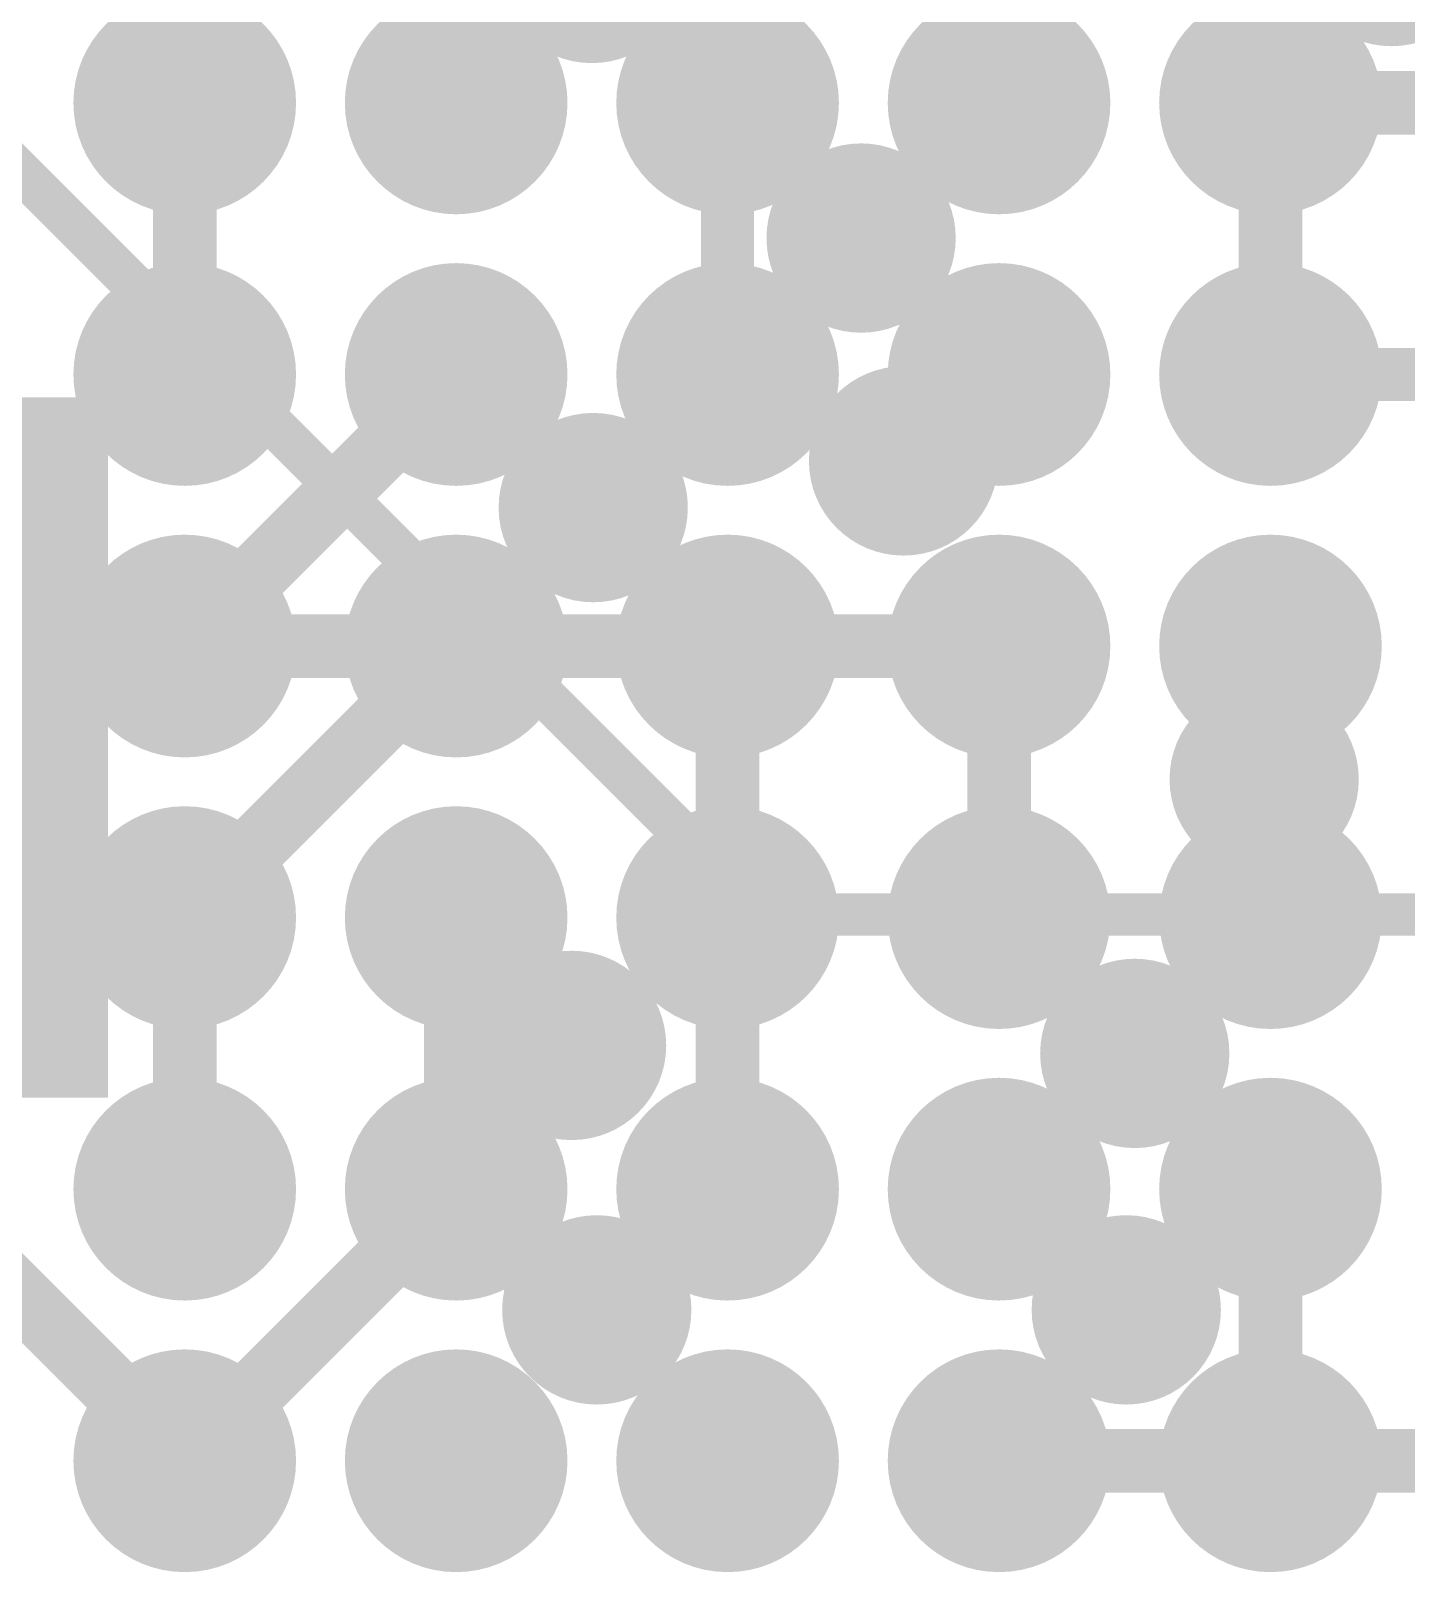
# Model space of a CAD drawing. Header units: millimetres. Extents: x -0.39 to 4.37, y -0.38 to 3.54.
# Drawn here: x 1.6837 to 1.8134, y 1.4403 to 1.5855 of the extents above; entities that cross this region are included whole.
import ezdxf

# ---------------------------------------------------------------- set-up
doc = ezdxf.new("R2010")
doc.units = ezdxf.units.MM
doc.header["$MEASUREMENT"] = 0
for name, color, linetype in [('BottomLayer', 5, 'Continuous'), ('BottomSolder', 6, 'Continuous'), ('TopLayer', 1, 'Continuous'), ('TopPaste', 8, 'Continuous'), ('TopSolder', 216, 'Continuous'), ('ViaHoleLayer', 16, 'Continuous')]:
    doc.layers.add(name, color=color, linetype=linetype)

# ---------------------------------------------------------------- blocks, each defined once
blk = doc.blocks.new('RK3399_364')
at = {"layer": 'TopLayer'}
h = blk.add_hatch(color=1, dxfattribs=at)
edge = h.paths.add_edge_path()
edge.add_arc((0.0255902, 0.1791345), 0.006496, 0, 360)
h = blk.add_hatch(color=1, dxfattribs=at)
edge = h.paths.add_edge_path()
edge.add_arc((0.0511802, 0.1791345), 0.006496, 0, 360)
h = blk.add_hatch(color=1, dxfattribs=at)
edge = h.paths.add_edge_path()
edge.add_arc((0.0767722, 0.1791345), 0.006496, 0, 360)
h = blk.add_hatch(color=1, dxfattribs=at)
edge = h.paths.add_edge_path()
edge.add_arc((0.1023622, 0.1791345), 0.006496, 0, 360)
h = blk.add_hatch(color=1, dxfattribs=at)
edge = h.paths.add_edge_path()
edge.add_arc((0.1279522, 0.1791345), 0.006496, 0, 360)
h = blk.add_hatch(color=1, dxfattribs=at)
edge = h.paths.add_edge_path()
edge.add_arc((0.0255902, 0.1535425), 0.006496, 0, 360)
h = blk.add_hatch(color=1, dxfattribs=at)
edge = h.paths.add_edge_path()
edge.add_arc((0.0511802, 0.1535425), 0.006496, 0, 360)
h = blk.add_hatch(color=1, dxfattribs=at)
edge = h.paths.add_edge_path()
edge.add_arc((0.0767722, 0.1535425), 0.006496, 0, 360)
h = blk.add_hatch(color=1, dxfattribs=at)
edge = h.paths.add_edge_path()
edge.add_arc((0.1023622, 0.1535425), 0.006496, 0, 360)
h = blk.add_hatch(color=1, dxfattribs=at)
edge = h.paths.add_edge_path()
edge.add_arc((0.1279522, 0.1535425), 0.006496, 0, 360)
h = blk.add_hatch(color=1, dxfattribs=at)
edge = h.paths.add_edge_path()
edge.add_arc((0.0255902, 0.1279525), 0.006496, 0, 360)
h = blk.add_hatch(color=1, dxfattribs=at)
edge = h.paths.add_edge_path()
edge.add_arc((0.0511802, 0.1279525), 0.006496, 0, 360)
h = blk.add_hatch(color=1, dxfattribs=at)
edge = h.paths.add_edge_path()
edge.add_arc((0.0767722, 0.1279525), 0.006496, 0, 360)
h = blk.add_hatch(color=1, dxfattribs=at)
edge = h.paths.add_edge_path()
edge.add_arc((0.1023622, 0.1279525), 0.006496, 0, 360)
h = blk.add_hatch(color=1, dxfattribs=at)
edge = h.paths.add_edge_path()
edge.add_arc((0.1279522, 0.1279525), 0.006496, 0, 360)
h = blk.add_hatch(color=1, dxfattribs=at)
edge = h.paths.add_edge_path()
edge.add_arc((0.0255902, 0.1023625), 0.006496, 0, 360)
h = blk.add_hatch(color=1, dxfattribs=at)
edge = h.paths.add_edge_path()
edge.add_arc((0.0511802, 0.1023625), 0.006496, 0, 360)
h = blk.add_hatch(color=1, dxfattribs=at)
edge = h.paths.add_edge_path()
edge.add_arc((0.0767722, 0.1023625), 0.006496, 0, 360)
h = blk.add_hatch(color=1, dxfattribs=at)
edge = h.paths.add_edge_path()
edge.add_arc((0.1023622, 0.1023625), 0.006496, 0, 360)
h = blk.add_hatch(color=1, dxfattribs=at)
edge = h.paths.add_edge_path()
edge.add_arc((0.1279522, 0.1023625), 0.006496, 0, 360)
h = blk.add_hatch(color=1, dxfattribs=at)
edge = h.paths.add_edge_path()
edge.add_arc((0.0255902, 0.0767725), 0.006496, 0, 360)
h = blk.add_hatch(color=1, dxfattribs=at)
edge = h.paths.add_edge_path()
edge.add_arc((0.0511802, 0.0767725), 0.006496, 0, 360)
h = blk.add_hatch(color=1, dxfattribs=at)
edge = h.paths.add_edge_path()
edge.add_arc((0.0767722, 0.0767725), 0.006496, 0, 360)
h = blk.add_hatch(color=1, dxfattribs=at)
edge = h.paths.add_edge_path()
edge.add_arc((0.1023622, 0.0767725), 0.006496, 0, 360)
h = blk.add_hatch(color=1, dxfattribs=at)
edge = h.paths.add_edge_path()
edge.add_arc((0.1279522, 0.0767725), 0.006496, 0, 360)
h = blk.add_hatch(color=1, dxfattribs=at)
edge = h.paths.add_edge_path()
edge.add_arc((0.0255902, 0.0511805), 0.006496, 0, 360)
h = blk.add_hatch(color=1, dxfattribs=at)
edge = h.paths.add_edge_path()
edge.add_arc((0.0511802, 0.0511805), 0.006496, 0, 360)
h = blk.add_hatch(color=1, dxfattribs=at)
edge = h.paths.add_edge_path()
edge.add_arc((0.0767722, 0.0511805), 0.006496, 0, 360)
h = blk.add_hatch(color=1, dxfattribs=at)
edge = h.paths.add_edge_path()
edge.add_arc((0.1023622, 0.0511805), 0.006496, 0, 360)
h = blk.add_hatch(color=1, dxfattribs=at)
edge = h.paths.add_edge_path()
edge.add_arc((0.1279522, 0.0511805), 0.006496, 0, 360)
at = {"layer": 'TopPaste'}
h = blk.add_hatch(color=8, dxfattribs=at)
edge = h.paths.add_edge_path()
edge.add_arc((0.0255902, 0.1791345), 0.006496, 0, 360)
h = blk.add_hatch(color=8, dxfattribs=at)
edge = h.paths.add_edge_path()
edge.add_arc((0.0511802, 0.1791345), 0.006496, 0, 360)
h = blk.add_hatch(color=8, dxfattribs=at)
edge = h.paths.add_edge_path()
edge.add_arc((0.0767722, 0.1791345), 0.006496, 0, 360)
h = blk.add_hatch(color=8, dxfattribs=at)
edge = h.paths.add_edge_path()
edge.add_arc((0.1023622, 0.1791345), 0.006496, 0, 360)
h = blk.add_hatch(color=8, dxfattribs=at)
edge = h.paths.add_edge_path()
edge.add_arc((0.1279522, 0.1791345), 0.006496, 0, 360)
h = blk.add_hatch(color=8, dxfattribs=at)
edge = h.paths.add_edge_path()
edge.add_arc((0.0255902, 0.1535425), 0.006496, 0, 360)
h = blk.add_hatch(color=8, dxfattribs=at)
edge = h.paths.add_edge_path()
edge.add_arc((0.0511802, 0.1535425), 0.006496, 0, 360)
h = blk.add_hatch(color=8, dxfattribs=at)
edge = h.paths.add_edge_path()
edge.add_arc((0.0767722, 0.1535425), 0.006496, 0, 360)
h = blk.add_hatch(color=8, dxfattribs=at)
edge = h.paths.add_edge_path()
edge.add_arc((0.1023622, 0.1535425), 0.006496, 0, 360)
h = blk.add_hatch(color=8, dxfattribs=at)
edge = h.paths.add_edge_path()
edge.add_arc((0.1279522, 0.1535425), 0.006496, 0, 360)
h = blk.add_hatch(color=8, dxfattribs=at)
edge = h.paths.add_edge_path()
edge.add_arc((0.0255902, 0.1279525), 0.006496, 0, 360)
h = blk.add_hatch(color=8, dxfattribs=at)
edge = h.paths.add_edge_path()
edge.add_arc((0.0511802, 0.1279525), 0.006496, 0, 360)
h = blk.add_hatch(color=8, dxfattribs=at)
edge = h.paths.add_edge_path()
edge.add_arc((0.0767722, 0.1279525), 0.006496, 0, 360)
h = blk.add_hatch(color=8, dxfattribs=at)
edge = h.paths.add_edge_path()
edge.add_arc((0.1023622, 0.1279525), 0.006496, 0, 360)
h = blk.add_hatch(color=8, dxfattribs=at)
edge = h.paths.add_edge_path()
edge.add_arc((0.1279522, 0.1279525), 0.006496, 0, 360)
h = blk.add_hatch(color=8, dxfattribs=at)
edge = h.paths.add_edge_path()
edge.add_arc((0.0255902, 0.1023625), 0.006496, 0, 360)
h = blk.add_hatch(color=8, dxfattribs=at)
edge = h.paths.add_edge_path()
edge.add_arc((0.0511802, 0.1023625), 0.006496, 0, 360)
h = blk.add_hatch(color=8, dxfattribs=at)
edge = h.paths.add_edge_path()
edge.add_arc((0.0767722, 0.1023625), 0.006496, 0, 360)
h = blk.add_hatch(color=8, dxfattribs=at)
edge = h.paths.add_edge_path()
edge.add_arc((0.1023622, 0.1023625), 0.006496, 0, 360)
h = blk.add_hatch(color=8, dxfattribs=at)
edge = h.paths.add_edge_path()
edge.add_arc((0.1279522, 0.1023625), 0.006496, 0, 360)
h = blk.add_hatch(color=8, dxfattribs=at)
edge = h.paths.add_edge_path()
edge.add_arc((0.0255902, 0.0767725), 0.006496, 0, 360)
h = blk.add_hatch(color=8, dxfattribs=at)
edge = h.paths.add_edge_path()
edge.add_arc((0.0511802, 0.0767725), 0.006496, 0, 360)
h = blk.add_hatch(color=8, dxfattribs=at)
edge = h.paths.add_edge_path()
edge.add_arc((0.0767722, 0.0767725), 0.006496, 0, 360)
h = blk.add_hatch(color=8, dxfattribs=at)
edge = h.paths.add_edge_path()
edge.add_arc((0.1023622, 0.0767725), 0.006496, 0, 360)
h = blk.add_hatch(color=8, dxfattribs=at)
edge = h.paths.add_edge_path()
edge.add_arc((0.1279522, 0.0767725), 0.006496, 0, 360)
h = blk.add_hatch(color=8, dxfattribs=at)
edge = h.paths.add_edge_path()
edge.add_arc((0.0255902, 0.0511805), 0.006496, 0, 360)
h = blk.add_hatch(color=8, dxfattribs=at)
edge = h.paths.add_edge_path()
edge.add_arc((0.0511802, 0.0511805), 0.006496, 0, 360)
h = blk.add_hatch(color=8, dxfattribs=at)
edge = h.paths.add_edge_path()
edge.add_arc((0.0767722, 0.0511805), 0.006496, 0, 360)
h = blk.add_hatch(color=8, dxfattribs=at)
edge = h.paths.add_edge_path()
edge.add_arc((0.1023622, 0.0511805), 0.006496, 0, 360)
h = blk.add_hatch(color=8, dxfattribs=at)
edge = h.paths.add_edge_path()
edge.add_arc((0.1279522, 0.0511805), 0.006496, 0, 360)
at = {"layer": 'TopSolder'}
h = blk.add_hatch(color=216, dxfattribs=at)
edge = h.paths.add_edge_path()
edge.add_arc((0.0255902, 0.1791345), 0.010496, 0, 360)
h = blk.add_hatch(color=216, dxfattribs=at)
edge = h.paths.add_edge_path()
edge.add_arc((0.0511802, 0.1791345), 0.010496, 0, 360)
h = blk.add_hatch(color=216, dxfattribs=at)
edge = h.paths.add_edge_path()
edge.add_arc((0.0767722, 0.1791345), 0.010496, 0, 360)
h = blk.add_hatch(color=216, dxfattribs=at)
edge = h.paths.add_edge_path()
edge.add_arc((0.1023622, 0.1791345), 0.010496, 0, 360)
h = blk.add_hatch(color=216, dxfattribs=at)
edge = h.paths.add_edge_path()
edge.add_arc((0.1279522, 0.1791345), 0.010496, 0, 360)
h = blk.add_hatch(color=216, dxfattribs=at)
edge = h.paths.add_edge_path()
edge.add_arc((0.0255902, 0.1535425), 0.010496, 0, 360)
h = blk.add_hatch(color=216, dxfattribs=at)
edge = h.paths.add_edge_path()
edge.add_arc((0.0511802, 0.1535425), 0.010496, 0, 360)
h = blk.add_hatch(color=216, dxfattribs=at)
edge = h.paths.add_edge_path()
edge.add_arc((0.0767722, 0.1535425), 0.010496, 0, 360)
h = blk.add_hatch(color=216, dxfattribs=at)
edge = h.paths.add_edge_path()
edge.add_arc((0.1023622, 0.1535425), 0.010496, 0, 360)
h = blk.add_hatch(color=216, dxfattribs=at)
edge = h.paths.add_edge_path()
edge.add_arc((0.1279522, 0.1535425), 0.010496, 0, 360)
h = blk.add_hatch(color=216, dxfattribs=at)
edge = h.paths.add_edge_path()
edge.add_arc((0.0255902, 0.1279525), 0.010496, 0, 360)
h = blk.add_hatch(color=216, dxfattribs=at)
edge = h.paths.add_edge_path()
edge.add_arc((0.0511802, 0.1279525), 0.010496, 0, 360)
h = blk.add_hatch(color=216, dxfattribs=at)
edge = h.paths.add_edge_path()
edge.add_arc((0.0767722, 0.1279525), 0.010496, 0, 360)
h = blk.add_hatch(color=216, dxfattribs=at)
edge = h.paths.add_edge_path()
edge.add_arc((0.1023622, 0.1279525), 0.010496, 0, 360)
h = blk.add_hatch(color=216, dxfattribs=at)
edge = h.paths.add_edge_path()
edge.add_arc((0.1279522, 0.1279525), 0.010496, 0, 360)
h = blk.add_hatch(color=216, dxfattribs=at)
edge = h.paths.add_edge_path()
edge.add_arc((0.0255902, 0.1023625), 0.010496, 0, 360)
h = blk.add_hatch(color=216, dxfattribs=at)
edge = h.paths.add_edge_path()
edge.add_arc((0.0511802, 0.1023625), 0.010496, 0, 360)
h = blk.add_hatch(color=216, dxfattribs=at)
edge = h.paths.add_edge_path()
edge.add_arc((0.0767722, 0.1023625), 0.010496, 0, 360)
h = blk.add_hatch(color=216, dxfattribs=at)
edge = h.paths.add_edge_path()
edge.add_arc((0.1023622, 0.1023625), 0.010496, 0, 360)
h = blk.add_hatch(color=216, dxfattribs=at)
edge = h.paths.add_edge_path()
edge.add_arc((0.1279522, 0.1023625), 0.010496, 0, 360)
h = blk.add_hatch(color=216, dxfattribs=at)
edge = h.paths.add_edge_path()
edge.add_arc((0.0255902, 0.0767725), 0.010496, 0, 360)
h = blk.add_hatch(color=216, dxfattribs=at)
edge = h.paths.add_edge_path()
edge.add_arc((0.0511802, 0.0767725), 0.010496, 0, 360)
h = blk.add_hatch(color=216, dxfattribs=at)
edge = h.paths.add_edge_path()
edge.add_arc((0.0767722, 0.0767725), 0.010496, 0, 360)
h = blk.add_hatch(color=216, dxfattribs=at)
edge = h.paths.add_edge_path()
edge.add_arc((0.1023622, 0.0767725), 0.010496, 0, 360)
h = blk.add_hatch(color=216, dxfattribs=at)
edge = h.paths.add_edge_path()
edge.add_arc((0.1279522, 0.0767725), 0.010496, 0, 360)
h = blk.add_hatch(color=216, dxfattribs=at)
edge = h.paths.add_edge_path()
edge.add_arc((0.0255902, 0.0511805), 0.010496, 0, 360)
h = blk.add_hatch(color=216, dxfattribs=at)
edge = h.paths.add_edge_path()
edge.add_arc((0.0511802, 0.0511805), 0.010496, 0, 360)
h = blk.add_hatch(color=216, dxfattribs=at)
edge = h.paths.add_edge_path()
edge.add_arc((0.0767722, 0.0511805), 0.010496, 0, 360)
h = blk.add_hatch(color=216, dxfattribs=at)
edge = h.paths.add_edge_path()
edge.add_arc((0.1023622, 0.0511805), 0.010496, 0, 360)
h = blk.add_hatch(color=216, dxfattribs=at)
edge = h.paths.add_edge_path()
edge.add_arc((0.1279522, 0.0511805), 0.010496, 0, 360)

msp = doc.modelspace()

# ---------------------------------------------------------------- hatches: boundary and pattern name
at = {"layer": 'BottomLayer'}
h = msp.add_hatch(color=5, dxfattribs=at)
edge = h.paths.add_edge_path()
edge.add_arc((1.762, 1.566), 0.0049212, 0, 360)
msp.add_hatch(color=5, dxfattribs=at).paths.add_polyline_path([(1.651, 1.485), (1.691, 1.485), (1.691, 1.551), (1.651, 1.551)])
h = msp.add_hatch(color=5, dxfattribs=at)
edge = h.paths.add_edge_path()
edge.add_arc((1.766, 1.545), 0.0049212, 0, 360)
h = msp.add_hatch(color=5, dxfattribs=at)
edge = h.paths.add_edge_path()
edge.add_arc((1.7367438, 1.5406008), 0.0049212, 0, 360)
h = msp.add_hatch(color=5, dxfattribs=at)
edge = h.paths.add_edge_path()
edge.add_arc((1.8, 1.515), 0.0049212, 0, 360)
h = msp.add_hatch(color=5, dxfattribs=at)
edge = h.paths.add_edge_path()
edge.add_arc((1.7347045, 1.4899213), 0.0049212, 0, 360)
h = msp.add_hatch(color=5, dxfattribs=at)
edge = h.paths.add_edge_path()
edge.add_arc((1.7878005, 1.4891682), 0.0049212, 0, 360)
h = msp.add_hatch(color=5, dxfattribs=at)
edge = h.paths.add_edge_path()
edge.add_arc((1.7370787, 1.465), 0.0049212, 0, 360)
h = msp.add_hatch(color=5, dxfattribs=at)
edge = h.paths.add_edge_path()
edge.add_arc((1.787, 1.465), 0.0049212, 0, 360)
at = {"layer": 'BottomSolder'}
h = msp.add_hatch(color=6, dxfattribs=at)
edge = h.paths.add_edge_path()
edge.add_arc((1.812, 1.593), 0.0089212, 0, 360)
h = msp.add_hatch(color=6, dxfattribs=at)
edge = h.paths.add_edge_path()
edge.add_arc((1.7366165, 1.5914049), 0.0089212, 0, 360)
h = msp.add_hatch(color=6, dxfattribs=at)
edge = h.paths.add_edge_path()
edge.add_arc((1.762, 1.566), 0.0089212, 0, 360)
h = msp.add_hatch(color=6, dxfattribs=at)
edge = h.paths.add_edge_path()
edge.add_arc((1.766, 1.545), 0.0089212, 0, 360)
h = msp.add_hatch(color=6, dxfattribs=at)
edge = h.paths.add_edge_path()
edge.add_arc((1.7367438, 1.5406008), 0.0089212, 0, 360)
h = msp.add_hatch(color=6, dxfattribs=at)
edge = h.paths.add_edge_path()
edge.add_arc((1.8, 1.515), 0.0089212, 0, 360)
h = msp.add_hatch(color=6, dxfattribs=at)
edge = h.paths.add_edge_path()
edge.add_arc((1.7347045, 1.4899213), 0.0089212, 0, 360)
h = msp.add_hatch(color=6, dxfattribs=at)
edge = h.paths.add_edge_path()
edge.add_arc((1.7878005, 1.4891682), 0.0089212, 0, 360)
h = msp.add_hatch(color=6, dxfattribs=at)
edge = h.paths.add_edge_path()
edge.add_arc((1.7370787, 1.465), 0.0089212, 0, 360)
h = msp.add_hatch(color=6, dxfattribs=at)
edge = h.paths.add_edge_path()
edge.add_arc((1.787, 1.465), 0.0089212, 0, 360)
at = {"layer": 'TopLayer'}
h = msp.add_hatch(color=1, dxfattribs=at)
edge = h.paths.add_edge_path()
edge.add_arc((1.762, 1.566), 0.0049212, 0, 360)
h = msp.add_hatch(color=1, dxfattribs=at)
edge = h.paths.add_edge_path()
edge.add_arc((1.766, 1.545), 0.0049212, 0, 360)
h = msp.add_hatch(color=1, dxfattribs=at)
edge = h.paths.add_edge_path()
edge.add_arc((1.7367438, 1.5406008), 0.0049212, 0, 360)
h = msp.add_hatch(color=1, dxfattribs=at)
edge = h.paths.add_edge_path()
edge.add_arc((1.8, 1.515), 0.0049212, 0, 360)
h = msp.add_hatch(color=1, dxfattribs=at)
edge = h.paths.add_edge_path()
edge.add_arc((1.7347045, 1.4899213), 0.0049212, 0, 360)
h = msp.add_hatch(color=1, dxfattribs=at)
edge = h.paths.add_edge_path()
edge.add_arc((1.7878005, 1.4891682), 0.0049212, 0, 360)
h = msp.add_hatch(color=1, dxfattribs=at)
edge = h.paths.add_edge_path()
edge.add_arc((1.7370787, 1.465), 0.0049212, 0, 360)
h = msp.add_hatch(color=1, dxfattribs=at)
edge = h.paths.add_edge_path()
edge.add_arc((1.787, 1.465), 0.0049212, 0, 360)
at = {"layer": 'TopSolder'}
h = msp.add_hatch(color=216, dxfattribs=at)
edge = h.paths.add_edge_path()
edge.add_arc((1.812, 1.593), 0.0089212, 0, 360)
h = msp.add_hatch(color=216, dxfattribs=at)
edge = h.paths.add_edge_path()
edge.add_arc((1.7366165, 1.5914049), 0.0089212, 0, 360)
h = msp.add_hatch(color=216, dxfattribs=at)
edge = h.paths.add_edge_path()
edge.add_arc((1.762, 1.566), 0.0089212, 0, 360)
h = msp.add_hatch(color=216, dxfattribs=at)
edge = h.paths.add_edge_path()
edge.add_arc((1.766, 1.545), 0.0089212, 0, 360)
h = msp.add_hatch(color=216, dxfattribs=at)
edge = h.paths.add_edge_path()
edge.add_arc((1.7367438, 1.5406008), 0.0089212, 0, 360)
h = msp.add_hatch(color=216, dxfattribs=at)
edge = h.paths.add_edge_path()
edge.add_arc((1.8, 1.515), 0.0089212, 0, 360)
h = msp.add_hatch(color=216, dxfattribs=at)
edge = h.paths.add_edge_path()
edge.add_arc((1.7347045, 1.4899213), 0.0089212, 0, 360)
h = msp.add_hatch(color=216, dxfattribs=at)
edge = h.paths.add_edge_path()
edge.add_arc((1.7878005, 1.4891682), 0.0089212, 0, 360)
h = msp.add_hatch(color=216, dxfattribs=at)
edge = h.paths.add_edge_path()
edge.add_arc((1.7370787, 1.465), 0.0089212, 0, 360)
h = msp.add_hatch(color=216, dxfattribs=at)
edge = h.paths.add_edge_path()
edge.add_arc((1.787, 1.465), 0.0089212, 0, 360)
at = {"layer": 'ViaHoleLayer'}
h = msp.add_hatch(color=16, dxfattribs=at)
edge = h.paths.add_edge_path()
edge.add_arc((1.762, 1.566), 0.003937, 0, 360)
h = msp.add_hatch(color=16, dxfattribs=at)
edge = h.paths.add_edge_path()
edge.add_arc((1.766, 1.545), 0.003937, 0, 360)
h = msp.add_hatch(color=16, dxfattribs=at)
edge = h.paths.add_edge_path()
edge.add_arc((1.7367438, 1.5406008), 0.003937, 0, 360)
h = msp.add_hatch(color=16, dxfattribs=at)
edge = h.paths.add_edge_path()
edge.add_arc((1.8, 1.515), 0.003937, 0, 360)
h = msp.add_hatch(color=16, dxfattribs=at)
edge = h.paths.add_edge_path()
edge.add_arc((1.7347045, 1.4899213), 0.003937, 0, 360)
h = msp.add_hatch(color=16, dxfattribs=at)
edge = h.paths.add_edge_path()
edge.add_arc((1.7878005, 1.4891682), 0.003937, 0, 360)
h = msp.add_hatch(color=16, dxfattribs=at)
edge = h.paths.add_edge_path()
edge.add_arc((1.7370787, 1.465), 0.003937, 0, 360)
h = msp.add_hatch(color=16, dxfattribs=at)
edge = h.paths.add_edge_path()
edge.add_arc((1.787, 1.465), 0.003937, 0, 360)

# ---------------------------------------------------------------- linework, layer by layer
at = {"layer": 'BottomLayer', "const_width": 0.004}
for points in [[(1.6760001, 1.579), (1.7527387, 1.5022614)], [(1.7527387, 1.5022614), (1.9572614, 1.5022614)]]:
    msp.add_lwpolyline(points, dxfattribs=at)
at = {"layer": 'BottomLayer', "const_width": 0.002}
msp.add_lwpolyline([(1.7517387, 1.5022614, 1), (1.7537387, 1.5022614, 1)], format="xyb", close=True, dxfattribs=at)
msp.add_lwpolyline([(1.7517387, 1.5022614, 1), (1.7537387, 1.5022614, 1)], format="xyb", close=True, dxfattribs=at)
at = {"layer": 'TopLayer'}
for points, const_width in [([(1.6982325, 1.5787362), (1.6982325, 1.6043262)], 0.006), ([(1.7238225, 1.5787362), (1.7238225, 1.6043262)], 0.006), ([(1.7238852, 1.5787362), (1.7365539, 1.5914049)], 0.006), ([(1.6982325, 1.5531442), (1.6982325, 1.5787362)], 0.006), ([(1.7238225, 1.5787362), (1.7238852, 1.5787362)], 0.006), ([(1.7621343, 1.566), (1.7748705, 1.5787362)], 0.006), ([(1.7748705, 1.5787362), (1.7750045, 1.5787362)], 0.006), ([(1.8005945, 1.5787362), (1.8261845, 1.5787362)], 0.006), ([(1.8005945, 1.5531442), (1.8005945, 1.5787362)], 0.006), ([(1.7494125, 1.5531442), (1.7494125, 1.5787362)], 0.005), ([(1.762, 1.566), (1.7621343, 1.566)], 0.006), ([(1.6982325, 1.5275542), (1.7238225, 1.5531442)], 0.006), ([(1.7368065, 1.5406008), (1.7493499, 1.5531442)], 0.006), ([(1.7493499, 1.5531442), (1.7494125, 1.5531442)], 0.006), ([(1.7664303, 1.545), (1.7745745, 1.5531442)], 0.006), ([(1.7745745, 1.5531442), (1.7750045, 1.5531442)], 0.006), ([(1.8005945, 1.5531442), (1.8261845, 1.5531442)], 0.005), ([(1.766, 1.545), (1.7664303, 1.545)], 0.006), ([(1.7367438, 1.5406008), (1.7368065, 1.5406008)], 0.006), ([(1.6726405, 1.5275542), (1.6982325, 1.5275542)], 0.006), ([(1.6982325, 1.5019642), (1.7238225, 1.5275542)], 0.006), ([(1.6982325, 1.5275542), (1.7238225, 1.5275542)], 0.006), ([(1.7238225, 1.5275542), (1.7494125, 1.5275542)], 0.006), ([(1.7494125, 1.5275542), (1.7750045, 1.5275542)], 0.006), ([(1.7494125, 1.5019642), (1.7494125, 1.5275542)], 0.006), ([(1.7750045, 1.5019642), (1.7750045, 1.5275542)], 0.006), ([(1.8002973, 1.527257), (1.8005945, 1.5275542)], 0.006), ([(1.8002973, 1.5132973), (1.8002973, 1.527257)], 0.006), ([(1.8, 1.513), (1.8002973, 1.5132973)], 0.006), ([(1.8, 1.513), (1.8002973, 1.5127027)], 0.006), ([(1.8002973, 1.5022614), (1.8002973, 1.5127027)], 0.006), ([(1.6982325, 1.4763742), (1.6982325, 1.5019642)], 0.006), ([(1.7238225, 1.5015804), (1.7238225, 1.5019642)], 0.006), ([(1.7494125, 1.4774125), (1.7494125, 1.5019642)], 0.006), ([(1.7750045, 1.5019642), (1.7878005, 1.4891682)], 0.006), ([(1.8002973, 1.5022614), (1.8005945, 1.5019642)], 0.006), ([(1.723802, 1.5008236), (1.7238021, 1.5008237)], 0.006), ([(1.723802, 1.4763947), (1.723802, 1.5008236)], 0.006), ([(1.7238021, 1.5008237), (1.7347045, 1.4899213)], 0.006), ([(1.749, 1.477), (1.7494125, 1.4774125)], 0.006), ([(1.6726405, 1.4763742), (1.6982325, 1.4507822)], 0.006), ([(1.6982325, 1.4507822), (1.7238225, 1.4763722)], 0.006), ([(1.7375585, 1.465), (1.7489327, 1.4763742)], 0.006), ([(1.7489327, 1.4763742), (1.7494125, 1.4763742)], 0.006), ([(1.7750045, 1.4763742), (1.7753151, 1.4763742)], 0.006), ([(1.7753151, 1.4763742), (1.7866893, 1.465)], 0.006), ([(1.8005945, 1.4507822), (1.8005945, 1.4763742)], 0.006), ([(1.7370787, 1.465), (1.7375585, 1.465)], 0.006), ([(1.7866893, 1.465), (1.787, 1.465)], 0.006), ([(1.7750045, 1.4507822), (1.8261845, 1.4507822)], 0.006)]:
    msp.add_lwpolyline(points, dxfattribs=dict(at, const_width=const_width))
for points, const_width in [([(1.6967325, 1.5787362, 1), (1.6997325, 1.5787362, 1)], 0.003), ([(1.6967325, 1.5787362, 1), (1.6997325, 1.5787362, 1)], 0.003), ([(1.7223225, 1.5787362, 1), (1.7253225, 1.5787362, 1)], 0.003), ([(1.7223225, 1.5787362, 1), (1.7253225, 1.5787362, 1)], 0.003), ([(1.7223852, 1.5787362, 1), (1.7253852, 1.5787362, 1)], 0.003), ([(1.7223852, 1.5787362, 1), (1.7253852, 1.5787362, 1)], 0.003), ([(1.7733705, 1.5787362, 1), (1.7763705, 1.5787362, 1)], 0.003), ([(1.7733705, 1.5787362, 1), (1.7763705, 1.5787362, 1)], 0.003), ([(1.7735045, 1.5787362, 1), (1.7765045, 1.5787362, 1)], 0.003), ([(1.7990945, 1.5787362, 1), (1.8020945, 1.5787362, 1)], 0.003), ([(1.7990945, 1.5787362, 1), (1.8020945, 1.5787362, 1)], 0.003), ([(1.7481625, 1.5787362, 1), (1.7506625, 1.5787362, 1)], 0.0025), ([(1.7605, 1.566, 1), (1.7635, 1.566, 1)], 0.003), ([(1.7606343, 1.566, 1), (1.7636343, 1.566, 1)], 0.003), ([(1.7606343, 1.566, 1), (1.7636343, 1.566, 1)], 0.003), ([(1.6967325, 1.5531442, 1), (1.6997325, 1.5531442, 1)], 0.003), ([(1.7223225, 1.5531442, 1), (1.7253225, 1.5531442, 1)], 0.003), ([(1.7478499, 1.5531442, 1), (1.7508499, 1.5531442, 1)], 0.003), ([(1.7478499, 1.5531442, 1), (1.7508499, 1.5531442, 1)], 0.003), ([(1.7479125, 1.5531442, 1), (1.7509125, 1.5531442, 1)], 0.003), ([(1.7481625, 1.5531442, 1), (1.7506625, 1.5531442, 1)], 0.0025), ([(1.7730745, 1.5531442, 1), (1.7760745, 1.5531442, 1)], 0.003), ([(1.7730745, 1.5531442, 1), (1.7760745, 1.5531442, 1)], 0.003), ([(1.7735045, 1.5531442, 1), (1.7765045, 1.5531442, 1)], 0.003), ([(1.7990945, 1.5531442, 1), (1.8020945, 1.5531442, 1)], 0.003), ([(1.7993445, 1.5531442, 1), (1.8018445, 1.5531442, 1)], 0.0025), ([(1.7645, 1.545, 1), (1.7675, 1.545, 1)], 0.003), ([(1.7649303, 1.545, 1), (1.7679303, 1.545, 1)], 0.003), ([(1.7649303, 1.545, 1), (1.7679303, 1.545, 1)], 0.003), ([(1.7352438, 1.5406008, 1), (1.7382438, 1.5406008, 1)], 0.003), ([(1.7353065, 1.5406008, 1), (1.7383065, 1.5406008, 1)], 0.003), ([(1.7353065, 1.5406008, 1), (1.7383065, 1.5406008, 1)], 0.003), ([(1.6967325, 1.5275542, 1), (1.6997325, 1.5275542, 1)], 0.003), ([(1.6967325, 1.5275542, 1), (1.6997325, 1.5275542, 1)], 0.003), ([(1.6967325, 1.5275542, 1), (1.6997325, 1.5275542, 1)], 0.003), ([(1.7223225, 1.5275542, 1), (1.7253225, 1.5275542, 1)], 0.003), ([(1.7223225, 1.5275542, 1), (1.7253225, 1.5275542, 1)], 0.003), ([(1.7223225, 1.5275542, 1), (1.7253225, 1.5275542, 1)], 0.003), ([(1.7479125, 1.5275542, 1), (1.7509125, 1.5275542, 1)], 0.003), ([(1.7479125, 1.5275542, 1), (1.7509125, 1.5275542, 1)], 0.003), ([(1.7479125, 1.5275542, 1), (1.7509125, 1.5275542, 1)], 0.003), ([(1.7735045, 1.5275542, 1), (1.7765045, 1.5275542, 1)], 0.003), ([(1.7735045, 1.5275542, 1), (1.7765045, 1.5275542, 1)], 0.003), ([(1.7987973, 1.527257, 1), (1.8017973, 1.527257, 1)], 0.003), ([(1.7987973, 1.527257, 1), (1.8017973, 1.527257, 1)], 0.003), ([(1.7990945, 1.5275542, 1), (1.8020945, 1.5275542, 1)], 0.003), ([(1.7985, 1.513, 1), (1.8015, 1.513, 1)], 0.003), ([(1.7985, 1.513, 1), (1.8015, 1.513, 1)], 0.003), ([(1.7987973, 1.5132973, 1), (1.8017973, 1.5132973, 1)], 0.003), ([(1.7987973, 1.5132973, 1), (1.8017973, 1.5132973, 1)], 0.003), ([(1.7987973, 1.5127027, 1), (1.8017973, 1.5127027, 1)], 0.003), ([(1.7987973, 1.5127027, 1), (1.8017973, 1.5127027, 1)], 0.003), ([(1.6967325, 1.5019642, 1), (1.6997325, 1.5019642, 1)], 0.003), ([(1.6967325, 1.5019642, 1), (1.6997325, 1.5019642, 1)], 0.003), ([(1.7223225, 1.5019642, 1), (1.7253225, 1.5019642, 1)], 0.003), ([(1.7479125, 1.5019642, 1), (1.7509125, 1.5019642, 1)], 0.003), ([(1.7479125, 1.5019642, 1), (1.7509125, 1.5019642, 1)], 0.003), ([(1.7735045, 1.5019642, 1), (1.7765045, 1.5019642, 1)], 0.003), ([(1.7735045, 1.5019642, 1), (1.7765045, 1.5019642, 1)], 0.003), ([(1.7987973, 1.5022614, 1), (1.8017973, 1.5022614, 1)], 0.003), ([(1.7987973, 1.5022614, 1), (1.8017973, 1.5022614, 1)], 0.003), ([(1.7990945, 1.5019642, 1), (1.8020945, 1.5019642, 1)], 0.003), ([(1.722302, 1.5008236, 1), (1.725302, 1.5008236, 1)], 0.003), ([(1.722302, 1.5008236, 1), (1.725302, 1.5008236, 1)], 0.003), ([(1.7223021, 1.5008237, 1), (1.7253021, 1.5008237, 1)], 0.003), ([(1.7223021, 1.5008237, 1), (1.7253021, 1.5008237, 1)], 0.003), ([(1.7223225, 1.5015804, 1), (1.7253225, 1.5015804, 1)], 0.003), ([(1.7332045, 1.4899213, 1), (1.7362045, 1.4899213, 1)], 0.003), ([(1.7863005, 1.4891682, 1), (1.7893005, 1.4891682, 1)], 0.003), ([(1.7479125, 1.4774125, 1), (1.7509125, 1.4774125, 1)], 0.003), ([(1.7479125, 1.4774125, 1), (1.7509125, 1.4774125, 1)], 0.003), ([(1.6967325, 1.4763742, 1), (1.6997325, 1.4763742, 1)], 0.003), ([(1.722302, 1.4763947, 1), (1.725302, 1.4763947, 1)], 0.003), ([(1.7223225, 1.4763722, 1), (1.7253225, 1.4763722, 1)], 0.003), ([(1.7474327, 1.4763742, 1), (1.7504327, 1.4763742, 1)], 0.003), ([(1.7474327, 1.4763742, 1), (1.7504327, 1.4763742, 1)], 0.003), ([(1.7475, 1.477, 1), (1.7505, 1.477, 1)], 0.003), ([(1.7479125, 1.4763742, 1), (1.7509125, 1.4763742, 1)], 0.003), ([(1.7735045, 1.4763742, 1), (1.7765045, 1.4763742, 1)], 0.003), ([(1.7738151, 1.4763742, 1), (1.7768151, 1.4763742, 1)], 0.003), ([(1.7738151, 1.4763742, 1), (1.7768151, 1.4763742, 1)], 0.003), ([(1.7990945, 1.4763742, 1), (1.8020945, 1.4763742, 1)], 0.003), ([(1.7355787, 1.465, 1), (1.7385787, 1.465, 1)], 0.003), ([(1.7360585, 1.465, 1), (1.7390585, 1.465, 1)], 0.003), ([(1.7360585, 1.465, 1), (1.7390585, 1.465, 1)], 0.003), ([(1.7851893, 1.465, 1), (1.7881893, 1.465, 1)], 0.003), ([(1.7851893, 1.465, 1), (1.7881893, 1.465, 1)], 0.003), ([(1.7855, 1.465, 1), (1.7885, 1.465, 1)], 0.003), ([(1.6967325, 1.4507822, 1), (1.6997325, 1.4507822, 1)], 0.003), ([(1.6967325, 1.4507822, 1), (1.6997325, 1.4507822, 1)], 0.003), ([(1.7735045, 1.4507822, 1), (1.7765045, 1.4507822, 1)], 0.003), ([(1.7990945, 1.4507822, 1), (1.8020945, 1.4507822, 1)], 0.003)]:
    msp.add_lwpolyline(points, format="xyb", close=True, dxfattribs=dict(at, const_width=const_width))

# ---------------------------------------------------------------- block references
at = {"rotation": 180}
msp.add_blockref('RK3399_364', (1.8261847, 1.6299167), dxfattribs=at)

doc.saveas('drawing.dxf')
